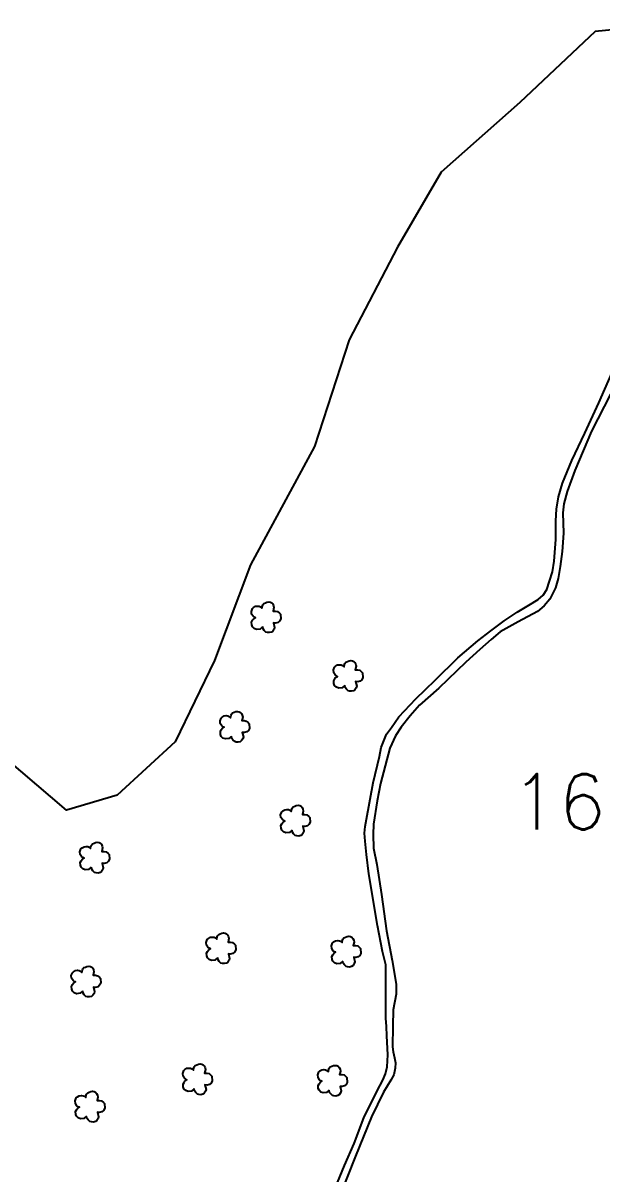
# Model space of a CAD drawing. Extents: x 713955 to 718155, y 7814478 to 7820418.
# Drawn here: x 715728 to 716000, y 7817418 to 7817959 of the extents above; entities that cross this region are included whole.
import ezdxf

# ---------------------------------------------------------------- set-up
doc = ezdxf.new("R2010")
doc.units = 0
doc.linetypes.add('CONTINUO', pattern=[0])
for name, color, linetype in [('0114001050', 1, 'Continuous'), ('0114001050016', 5, 'Continuous'), ('_SIMBOLO ARVORE', 118, 'Continuous'), ('TEXTO_NUN_TAL', 7, 'Continuous')]:
    doc.layers.add(name, color=color, linetype=linetype)
doc.styles.add('SIMPLEX', font='simplex', dxfattribs={"height": 0.2})

msp = doc.modelspace()

# ---------------------------------------------------------------- linework, layer by layer
msp.add_lwpolyline([(716046.58, 7817959.54), (715996.62, 7817954.59), (715961.34, 7817921.24), (715924.3, 7817888.64), (715903.86, 7817853.36), (715881.13, 7817809.98), (715864.93, 7817759.86), (715834.76, 7817704.34), (715817.96, 7817659.44), (715799.41, 7817621.3), (715772.22, 7817596.18), (715748.48, 7817589.11), (715712.84, 7817619.37), (715688.21, 7817657.03), (715657.57, 7817705.96), (715623.09, 7817753.53), (715588.83, 7817808.85), (715544.3, 7817847.94), (715537.35, 7817858.86), (715516.44, 7817895.19), (715511.77, 7817910.82), (715502.44, 7817977.82)])
at = {"layer": '0114001050'}
msp.add_lwpolyline([(715872.73, 7817407.16), (715879.03, 7817422.36), (715883.51, 7817432.76), (715888.08, 7817444.82), (715894.37, 7817457.41), (715896.99, 7817462.42), (715898.3, 7817465.5), (715898.99, 7817468.73), (715899.3, 7817474.28), (715898.92, 7817483.21), (715898.69, 7817487.64), (715898.46, 7817491.56), (715898.46, 7817496.41), (715898.38, 7817504.42), (715898.38, 7817516.62), (715896.76, 7817522.78), (715894.53, 7817535.1), (715890.45, 7817559.3), (715889.29, 7817568.42), (715888.6, 7817574.66), (715888.36, 7817578.35), (715888.6, 7817581.51), (715889.29, 7817584.98), (715892.37, 7817601.95), (715895.46, 7817614.38), (715896.23, 7817618.54), (715897.69, 7817622.54), (715898.77, 7817624.77), (715901.08, 7817628.01), (715904.47, 7817633.01), (715912.42, 7817641.36), (715921.51, 7817650.21), (715932.22, 7817660.61), (715941.55, 7817668.63), (715947.63, 7817673.33), (715953.95, 7817678.03), (715960.13, 7817682.05), (715965.6, 7817685.44), (715969.99, 7817688.06), (715972.22, 7817690.06), (715973.92, 7817692.76), (715975.3, 7817696.68), (715976.62, 7817701.03), (715977.47, 7817706.11), (715978.16, 7817716.27), (715978.16, 7817725), (715978.55, 7817730.39), (715979.47, 7817736.24), (715981.32, 7817742.63), (715985.72, 7817753.36), (715991.81, 7817766.09), (715998.36, 7817780.35), (716005.78, 7817797.11)], dxfattribs=at)
at = {"layer": '0114001050016'}
msp.add_lwpolyline([(716003.91, 7817784.44), (715994.95, 7817767), (715987.17, 7817748.55), (715983.57, 7817738.69), (715981.91, 7817732.88), (715981.48, 7817728.75), (715981.86, 7817719.21), (715981.21, 7817710.61), (715980.19, 7817703.59), (715979.28, 7817697.86), (715978.05, 7817693.52), (715975.42, 7817688.24), (715972.74, 7817685.03), (715969.68, 7817682.46), (715960.56, 7817677.58), (715952.08, 7817672.85), (715947.79, 7817669.31), (715942.48, 7817664.54), (715935.94, 7817658.65), (715923.22, 7817646.51), (715914.21, 7817638.51), (715909.81, 7817633.42), (715905.57, 7817628.17), (715902.95, 7817624.04), (715900.31, 7817618.23), (715895.91, 7817601.76), (715894.36, 7817593.51), (715892.59, 7817582.67), (715892.43, 7817577.78), (715892.64, 7817571.4), (715894.09, 7817563.68), (715896.34, 7817549.63), (715898.7, 7817532.57), (715901.28, 7817518.66), (715903.26, 7817507.55), (715903.21, 7817502.89), (715901.81, 7817495.39), (715901.65, 7817487.76), (715901.55, 7817478.17), (715901.76, 7817475.74), (715902.41, 7817473), (715902.89, 7817470.65), (715902.83, 7817468.02), (715902.08, 7817464.91), (715900.8, 7817462.5), (715897.36, 7817456.75), (715891.68, 7817445.18), (715884.17, 7817426.83), (715876.28, 7817407.03)], dxfattribs=at)
at = {"layer": '_SIMBOLO ARVORE', "linetype": 'CONTINUO'}
for points in [[(715840.54, 7817675.2, 0), (715839.3, 7817674.15, 0), (715837.71, 7817673.97, 0), (715836.59, 7817674.41, 0), (715835.78, 7817675.2, 0), (715835.45, 7817676.1, 0), (715835.36, 7817677.43, 0), (715835.8, 7817678.27, 0), (715836.25, 7817678.89, 0), (715837.16, 7817679.51, 0), (715836.58, 7817679.69, 0), (715836.01, 7817680.17, 0), (715835.34, 7817681.23, 0), (715835.22, 7817682.49, 0), (715835.7, 7817683.8, 0), (715836.21, 7817684.27, 0), (715837.14, 7817684.84, 0), (715838.12, 7817684.97, 0), (715838.9, 7817684.86, 0), (715839.52, 7817684.58, 0), (715840.19, 7817683.97, 0), (715840.4, 7817685.13, 0), (715840.57, 7817685.59, 0), (715841.07, 7817686.23, 0), (715841.83, 7817686.5, 0), (715842.56, 7817686.83, 0), (715843.39, 7817686.9, 0), (715844.17, 7817686.79, 0), (715844.8, 7817686.46, 0), (715845.27, 7817685.95, 0), (715845.69, 7817685.13, 0), (715845.85, 7817684.23, 0), (715845.47, 7817682.61, 0), (715846.6, 7817682.63, 0), (715847.54, 7817682.4, 0), (715848.42, 7817681.7, 0), (715848.91, 7817681.15, 0), (715849.04, 7817678.92, 0), (715848.5, 7817677.93, 0), (715847.77, 7817677.26, 0), (715846.63, 7817676.96, 0), (715845.63, 7817677.05, 0), (715846.17, 7817674.97, 0), (715845.92, 7817674.08, 0), (715845.32, 7817673.24, 0), (715844.66, 7817672.71, 0), (715843.72, 7817672.48, 0), (715842.79, 7817672.54, 0), (715842.09, 7817672.74, 0), (715841.29, 7817673.52, 0), (715840.75, 7817674.23, 0), (715840.58, 7817675.31, 0)], [(715879.11, 7817647.67, 0), (715877.87, 7817646.62, 0), (715876.28, 7817646.44, 0), (715875.16, 7817646.88, 0), (715874.35, 7817647.66, 0), (715874.02, 7817648.56, 0), (715873.93, 7817649.9, 0), (715874.37, 7817650.74, 0), (715874.82, 7817651.36, 0), (715875.73, 7817651.98, 0), (715875.15, 7817652.16, 0), (715874.58, 7817652.63, 0), (715873.91, 7817653.69, 0), (715873.79, 7817654.96, 0), (715874.27, 7817656.27, 0), (715874.78, 7817656.74, 0), (715875.71, 7817657.31, 0), (715876.69, 7817657.44, 0), (715877.47, 7817657.33, 0), (715878.09, 7817657.04, 0), (715878.76, 7817656.44, 0), (715878.97, 7817657.59, 0), (715879.14, 7817658.05, 0), (715879.64, 7817658.69, 0), (715880.4, 7817658.97, 0), (715881.13, 7817659.3, 0), (715881.96, 7817659.37, 0), (715882.74, 7817659.26, 0), (715883.37, 7817658.92, 0), (715883.84, 7817658.42, 0), (715884.26, 7817657.6, 0), (715884.42, 7817656.69, 0), (715884.04, 7817655.08, 0), (715885.17, 7817655.1, 0), (715886.11, 7817654.87, 0), (715886.99, 7817654.17, 0), (715887.48, 7817653.61, 0), (715887.61, 7817651.39, 0), (715887.07, 7817650.39, 0), (715886.34, 7817649.73, 0), (715885.2, 7817649.43, 0), (715884.2, 7817649.51, 0), (715884.74, 7817647.44, 0), (715884.49, 7817646.55, 0), (715883.89, 7817645.71, 0), (715883.23, 7817645.18, 0), (715882.29, 7817644.95, 0), (715881.36, 7817645.01, 0), (715880.66, 7817645.2, 0), (715879.86, 7817645.99, 0), (715879.32, 7817646.7, 0), (715879.15, 7817647.77, 0)], [(715825.85, 7817623.81, 0), (715824.6, 7817622.76, 0), (715823.02, 7817622.58, 0), (715821.89, 7817623.02, 0), (715821.09, 7817623.8, 0), (715820.76, 7817624.7, 0), (715820.67, 7817626.03, 0), (715821.1, 7817626.87, 0), (715821.56, 7817627.5, 0), (715822.47, 7817628.11, 0), (715821.89, 7817628.3, 0), (715821.32, 7817628.77, 0), (715820.65, 7817629.83, 0), (715820.52, 7817631.09, 0), (715821.01, 7817632.41, 0), (715821.52, 7817632.88, 0), (715822.45, 7817633.45, 0), (715823.43, 7817633.58, 0), (715824.21, 7817633.47, 0), (715824.82, 7817633.18, 0), (715825.5, 7817632.58, 0), (715825.7, 7817633.73, 0), (715825.88, 7817634.19, 0), (715826.38, 7817634.83, 0), (715827.13, 7817635.11, 0), (715827.87, 7817635.43, 0), (715828.69, 7817635.51, 0), (715829.47, 7817635.4, 0), (715830.11, 7817635.06, 0), (715830.58, 7817634.55, 0), (715830.99, 7817633.74, 0), (715831.15, 7817632.83, 0), (715830.78, 7817631.22, 0), (715831.91, 7817631.23, 0), (715832.85, 7817631.01, 0), (715833.73, 7817630.31, 0), (715834.22, 7817629.75, 0), (715834.35, 7817627.53, 0), (715833.81, 7817626.53, 0), (715833.08, 7817625.87, 0), (715831.94, 7817625.56, 0), (715830.94, 7817625.65, 0), (715831.48, 7817623.57, 0), (715831.23, 7817622.69, 0), (715830.63, 7817621.84, 0), (715829.97, 7817621.32, 0), (715829.03, 7817621.09, 0), (715828.1, 7817621.14, 0), (715827.4, 7817621.34, 0), (715826.6, 7817622.13, 0), (715826.06, 7817622.84, 0), (715825.89, 7817623.91, 0)], [(715854.32, 7817579.75, 0), (715853.07, 7817578.71, 0), (715851.49, 7817578.52, 0), (715850.36, 7817578.96, 0), (715849.56, 7817579.75, 0), (715849.23, 7817580.65, 0), (715849.14, 7817581.98, 0), (715849.57, 7817582.82, 0), (715850.03, 7817583.44, 0), (715850.94, 7817584.06, 0), (715850.36, 7817584.25, 0), (715849.79, 7817584.72, 0), (715849.11, 7817585.78, 0), (715848.99, 7817587.04, 0), (715849.48, 7817588.35, 0), (715849.99, 7817588.83, 0), (715850.92, 7817589.39, 0), (715851.89, 7817589.52, 0), (715852.67, 7817589.41, 0), (715853.29, 7817589.13, 0), (715853.97, 7817588.52, 0), (715854.17, 7817589.68, 0), (715854.34, 7817590.14, 0), (715854.85, 7817590.78, 0), (715855.6, 7817591.05, 0), (715856.34, 7817591.38, 0), (715857.16, 7817591.46, 0), (715857.94, 7817591.34, 0), (715858.58, 7817591.01, 0), (715859.05, 7817590.5, 0), (715859.46, 7817589.69, 0), (715859.62, 7817588.78, 0), (715859.25, 7817587.16, 0), (715860.38, 7817587.18, 0), (715861.31, 7817586.96, 0), (715862.2, 7817586.26, 0), (715862.69, 7817585.7, 0), (715862.82, 7817583.47, 0), (715862.27, 7817582.48, 0), (715861.55, 7817581.81, 0), (715860.41, 7817581.51, 0), (715859.41, 7817581.6, 0), (715859.94, 7817579.52, 0), (715859.7, 7817578.64, 0), (715859.1, 7817577.79, 0), (715858.44, 7817577.26, 0), (715857.5, 7817577.03, 0), (715856.57, 7817577.09, 0), (715855.87, 7817577.29, 0), (715855.07, 7817578.07, 0), (715854.52, 7817578.78, 0), (715854.36, 7817579.86, 0)], [(715760.05, 7817562.39, 0), (715758.81, 7817561.35, 0), (715757.22, 7817561.17, 0), (715756.09, 7817561.6, 0), (715755.29, 7817562.39, 0), (715754.96, 7817563.29, 0), (715754.87, 7817564.62, 0), (715755.31, 7817565.46, 0), (715755.76, 7817566.08, 0), (715756.67, 7817566.7, 0), (715756.09, 7817566.89, 0), (715755.52, 7817567.36, 0), (715754.85, 7817568.42, 0), (715754.73, 7817569.68, 0), (715755.21, 7817571, 0), (715755.72, 7817571.47, 0), (715756.65, 7817572.04, 0), (715757.63, 7817572.17, 0), (715758.41, 7817572.06, 0), (715759.02, 7817571.77, 0), (715759.7, 7817571.17, 0), (715759.9, 7817572.32, 0), (715760.08, 7817572.78, 0), (715760.58, 7817573.42, 0), (715761.33, 7817573.7, 0), (715762.07, 7817574.02, 0), (715762.89, 7817574.1, 0), (715763.68, 7817573.99, 0), (715764.31, 7817573.65, 0), (715764.78, 7817573.14, 0), (715765.19, 7817572.33, 0), (715765.36, 7817571.42, 0), (715764.98, 7817569.81, 0), (715766.11, 7817569.82, 0), (715767.05, 7817569.6, 0), (715767.93, 7817568.9, 0), (715768.42, 7817568.34, 0), (715768.55, 7817566.12, 0), (715768.01, 7817565.12, 0), (715767.28, 7817564.46, 0), (715766.14, 7817564.15, 0), (715765.14, 7817564.24, 0), (715765.68, 7817562.16, 0), (715765.43, 7817561.28, 0), (715764.83, 7817560.43, 0), (715764.17, 7817559.91, 0), (715763.23, 7817559.68, 0), (715762.3, 7817559.73, 0), (715761.6, 7817559.93, 0), (715760.8, 7817560.72, 0), (715760.26, 7817561.43, 0), (715760.09, 7817562.5, 0)], [(715819.37, 7817519.85, 0), (715818.12, 7817518.81, 0), (715816.54, 7817518.63, 0), (715815.41, 7817519.06, 0), (715814.61, 7817519.85, 0), (715814.28, 7817520.75, 0), (715814.19, 7817522.08, 0), (715814.62, 7817522.92, 0), (715815.08, 7817523.54, 0), (715815.99, 7817524.16, 0), (715815.41, 7817524.35, 0), (715814.84, 7817524.82, 0), (715814.16, 7817525.88, 0), (715814.04, 7817527.14, 0), (715814.53, 7817528.46, 0), (715815.04, 7817528.93, 0), (715815.97, 7817529.5, 0), (715816.94, 7817529.63, 0), (715817.72, 7817529.52, 0), (715818.34, 7817529.23, 0), (715819.02, 7817528.63, 0), (715819.22, 7817529.78, 0), (715819.39, 7817530.24, 0), (715819.9, 7817530.88, 0), (715820.65, 7817531.16, 0), (715821.38, 7817531.48, 0), (715822.21, 7817531.56, 0), (715822.99, 7817531.45, 0), (715823.63, 7817531.11, 0), (715824.1, 7817530.6, 0), (715824.51, 7817529.79, 0), (715824.67, 7817528.88, 0), (715824.3, 7817527.27, 0), (715825.43, 7817527.28, 0), (715826.36, 7817527.06, 0), (715827.25, 7817526.36, 0), (715827.74, 7817525.8, 0), (715827.87, 7817523.58, 0), (715827.32, 7817522.58, 0), (715826.6, 7817521.92, 0), (715825.46, 7817521.61, 0), (715824.46, 7817521.7, 0), (715824.99, 7817519.62, 0), (715824.75, 7817518.74, 0), (715824.15, 7817517.89, 0), (715823.49, 7817517.37, 0), (715822.55, 7817517.14, 0), (715821.62, 7817517.19, 0), (715820.92, 7817517.39, 0), (715820.12, 7817518.18, 0), (715819.57, 7817518.89, 0), (715819.41, 7817519.96, 0)], [(715878.19, 7817518.26, 0), (715876.95, 7817517.22, 0), (715875.37, 7817517.03, 0), (715874.24, 7817517.47, 0), (715873.44, 7817518.26, 0), (715873.11, 7817519.16, 0), (715873.02, 7817520.49, 0), (715873.45, 7817521.33, 0), (715873.9, 7817521.95, 0), (715874.81, 7817522.57, 0), (715874.23, 7817522.76, 0), (715873.66, 7817523.23, 0), (715872.99, 7817524.29, 0), (715872.87, 7817525.55, 0), (715873.35, 7817526.86, 0), (715873.86, 7817527.34, 0), (715874.79, 7817527.9, 0), (715875.77, 7817528.03, 0), (715876.55, 7817527.92, 0), (715877.17, 7817527.64, 0), (715877.84, 7817527.03, 0), (715878.05, 7817528.19, 0), (715878.22, 7817528.65, 0), (715878.73, 7817529.29, 0), (715879.48, 7817529.56, 0), (715880.21, 7817529.89, 0), (715881.04, 7817529.97, 0), (715881.82, 7817529.85, 0), (715882.45, 7817529.52, 0), (715882.92, 7817529.01, 0), (715883.34, 7817528.19, 0), (715883.5, 7817527.29, 0), (715883.12, 7817525.67, 0), (715884.26, 7817525.69, 0), (715885.19, 7817525.47, 0), (715886.07, 7817524.77, 0), (715886.56, 7817524.21, 0), (715886.7, 7817521.98, 0), (715886.15, 7817520.99, 0), (715885.43, 7817520.32, 0), (715884.29, 7817520.02, 0), (715883.29, 7817520.11, 0), (715883.82, 7817518.03, 0), (715883.58, 7817517.15, 0), (715882.97, 7817516.3, 0), (715882.31, 7817515.77, 0), (715881.37, 7817515.54, 0), (715880.44, 7817515.6, 0), (715879.74, 7817515.8, 0), (715878.94, 7817516.58, 0), (715878.4, 7817517.29, 0), (715878.23, 7817518.37, 0)], [(715756, 7817504.25, 0), (715754.76, 7817503.21, 0), (715753.17, 7817503.02, 0), (715752.05, 7817503.46, 0), (715751.24, 7817504.25, 0), (715750.91, 7817505.15, 0), (715750.82, 7817506.48, 0), (715751.26, 7817507.32, 0), (715751.71, 7817507.94, 0), (715752.62, 7817508.56, 0), (715752.04, 7817508.75, 0), (715751.47, 7817509.22, 0), (715750.8, 7817510.28, 0), (715750.68, 7817511.54, 0), (715751.16, 7817512.85, 0), (715751.67, 7817513.33, 0), (715752.6, 7817513.89, 0), (715753.58, 7817514.02, 0), (715754.36, 7817513.91, 0), (715754.98, 7817513.63, 0), (715755.65, 7817513.02, 0), (715755.86, 7817514.18, 0), (715756.03, 7817514.64, 0), (715756.53, 7817515.28, 0), (715757.29, 7817515.55, 0), (715758.02, 7817515.88, 0), (715758.85, 7817515.96, 0), (715759.63, 7817515.84, 0), (715760.26, 7817515.51, 0), (715760.73, 7817515, 0), (715761.15, 7817514.19, 0), (715761.31, 7817513.28, 0), (715760.93, 7817511.66, 0), (715762.06, 7817511.68, 0), (715763, 7817511.46, 0), (715763.88, 7817510.76, 0), (715764.37, 7817510.2, 0), (715764.5, 7817507.97, 0), (715763.96, 7817506.98, 0), (715763.23, 7817506.31, 0), (715762.09, 7817506.01, 0), (715761.09, 7817506.1, 0), (715761.63, 7817504.02, 0), (715761.38, 7817503.14, 0), (715760.78, 7817502.29, 0), (715760.12, 7817501.76, 0), (715759.18, 7817501.53, 0), (715758.25, 7817501.59, 0), (715757.55, 7817501.79, 0), (715756.75, 7817502.57, 0), (715756.21, 7817503.28, 0), (715756.04, 7817504.36, 0)], [(715808.35, 7817458.36, 0), (715807.1, 7817457.32, 0), (715805.52, 7817457.13, 0), (715804.39, 7817457.57, 0), (715803.59, 7817458.36, 0), (715803.26, 7817459.26, 0), (715803.17, 7817460.59, 0), (715803.6, 7817461.43, 0), (715804.06, 7817462.05, 0), (715804.97, 7817462.67, 0), (715804.39, 7817462.86, 0), (715803.82, 7817463.33, 0), (715803.14, 7817464.39, 0), (715803.02, 7817465.65, 0), (715803.51, 7817466.97, 0), (715804.02, 7817467.44, 0), (715804.95, 7817468.01, 0), (715805.92, 7817468.14, 0), (715806.7, 7817468.02, 0), (715807.32, 7817467.74, 0), (715808, 7817467.14, 0), (715808.2, 7817468.29, 0), (715808.37, 7817468.75, 0), (715808.88, 7817469.39, 0), (715809.63, 7817469.67, 0), (715810.36, 7817469.99, 0), (715811.19, 7817470.07, 0), (715811.97, 7817469.96, 0), (715812.61, 7817469.62, 0), (715813.08, 7817469.11, 0), (715813.49, 7817468.3, 0), (715813.65, 7817467.39, 0), (715813.28, 7817465.78, 0), (715814.41, 7817465.79, 0), (715815.34, 7817465.57, 0), (715816.23, 7817464.87, 0), (715816.72, 7817464.31, 0), (715816.85, 7817462.08, 0), (715816.3, 7817461.09, 0), (715815.58, 7817460.43, 0), (715814.44, 7817460.12, 0), (715813.44, 7817460.21, 0), (715813.97, 7817458.13, 0), (715813.73, 7817457.25, 0), (715813.13, 7817456.4, 0), (715812.47, 7817455.88, 0), (715811.53, 7817455.65, 0), (715810.6, 7817455.7, 0), (715809.9, 7817455.9, 0), (715809.1, 7817456.69, 0), (715808.55, 7817457.4, 0), (715808.39, 7817458.47, 0)], [(715871.77, 7817457.69, 0), (715870.52, 7817456.64, 0), (715868.94, 7817456.46, 0), (715867.81, 7817456.9, 0), (715867.01, 7817457.69, 0), (715866.68, 7817458.59, 0), (715866.59, 7817459.92, 0), (715867.02, 7817460.76, 0), (715867.47, 7817461.38, 0), (715868.39, 7817462, 0), (715867.81, 7817462.18, 0), (715867.23, 7817462.65, 0), (715866.56, 7817463.71, 0), (715866.44, 7817464.98, 0), (715866.93, 7817466.29, 0), (715867.44, 7817466.76, 0), (715868.37, 7817467.33, 0), (715869.34, 7817467.46, 0), (715870.12, 7817467.35, 0), (715870.74, 7817467.06, 0), (715871.42, 7817466.46, 0), (715871.62, 7817467.61, 0), (715871.79, 7817468.08, 0), (715872.3, 7817468.72, 0), (715873.05, 7817468.99, 0), (715873.78, 7817469.32, 0), (715874.61, 7817469.39, 0), (715875.39, 7817469.28, 0), (715876.03, 7817468.95, 0), (715876.5, 7817468.44, 0), (715876.91, 7817467.62, 0), (715877.07, 7817466.72, 0), (715876.7, 7817465.1, 0), (715877.83, 7817465.12, 0), (715878.76, 7817464.89, 0), (715879.65, 7817464.19, 0), (715880.14, 7817463.63, 0), (715880.27, 7817461.41, 0), (715879.72, 7817460.41, 0), (715879, 7817459.75, 0), (715877.86, 7817459.45, 0), (715876.86, 7817459.54, 0), (715877.39, 7817457.46, 0), (715877.15, 7817456.57, 0), (715876.55, 7817455.73, 0), (715875.89, 7817455.2, 0), (715874.95, 7817454.97, 0), (715874.02, 7817455.03, 0), (715873.32, 7817455.23, 0), (715872.52, 7817456.01, 0), (715871.97, 7817456.72, 0), (715871.8, 7817457.8, 0)], [(715757.84, 7817445.51, 0), (715756.59, 7817444.47, 0), (715755.01, 7817444.29, 0), (715753.88, 7817444.72, 0), (715753.08, 7817445.51, 0), (715752.75, 7817446.41, 0), (715752.66, 7817447.74, 0), (715753.09, 7817448.58, 0), (715753.55, 7817449.2, 0), (715754.46, 7817449.82, 0), (715753.88, 7817450.01, 0), (715753.31, 7817450.48, 0), (715752.63, 7817451.54, 0), (715752.51, 7817452.8, 0), (715753, 7817454.12, 0), (715753.51, 7817454.59, 0), (715754.44, 7817455.16, 0), (715755.42, 7817455.29, 0), (715756.2, 7817455.18, 0), (715756.81, 7817454.89, 0), (715757.49, 7817454.29, 0), (715757.69, 7817455.44, 0), (715757.86, 7817455.9, 0), (715758.37, 7817456.54, 0), (715759.12, 7817456.82, 0), (715759.86, 7817457.14, 0), (715760.68, 7817457.22, 0), (715761.46, 7817457.11, 0), (715762.1, 7817456.77, 0), (715762.57, 7817456.26, 0), (715762.98, 7817455.45, 0), (715763.14, 7817454.54, 0), (715762.77, 7817452.93, 0), (715763.9, 7817452.94, 0), (715764.84, 7817452.72, 0), (715765.72, 7817452.02, 0), (715766.21, 7817451.46, 0), (715766.34, 7817449.24, 0), (715765.8, 7817448.24, 0), (715765.07, 7817447.58, 0), (715763.93, 7817447.27, 0), (715762.93, 7817447.36, 0), (715763.47, 7817445.28, 0), (715763.22, 7817444.4, 0), (715762.62, 7817443.55, 0), (715761.96, 7817443.03, 0), (715761.02, 7817442.8, 0), (715760.09, 7817442.85, 0), (715759.39, 7817443.05, 0), (715758.59, 7817443.84, 0), (715758.04, 7817444.55, 0), (715757.88, 7817445.62, 0)]]:
    msp.add_polyline3d(points, dxfattribs=at)

# ---------------------------------------------------------------- texts
at = {"layer": 'TEXTO_NUN_TAL', "linetype": 'Continuous', "style": 'SIMPLEX'}
msp.add_text('16', height=26, dxfattribs=at).set_placement((715957.11, 7817580.09))

doc.saveas('drawing.dxf')
